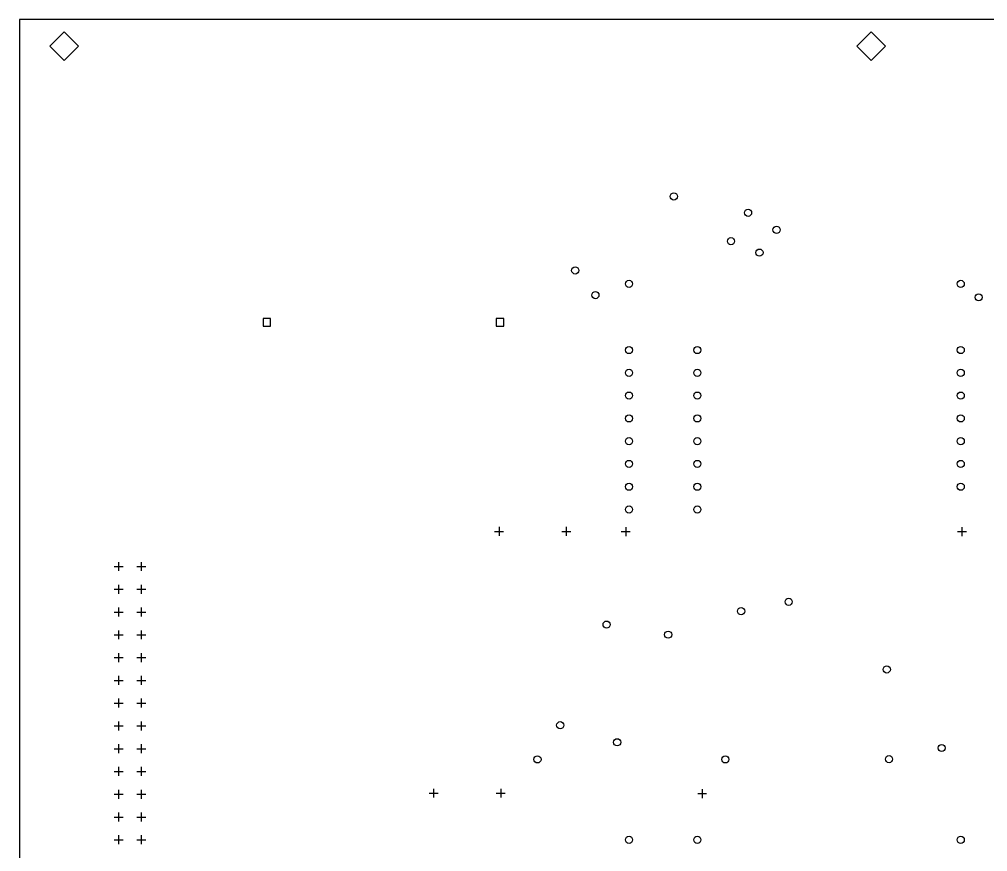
# Model space of a CAD drawing. Extents: x 2.02 to 10.81, y -9.76 to -2.36.
# Drawn here: x 2.149 to 6.401, y -6.018 to -2.363 of the extents above; entities that cross this region are included whole.
import ezdxf

# ---------------------------------------------------------------- set-up
doc = ezdxf.new("R2010")
doc.units = 0
doc.header["$MEASUREMENT"] = 0
doc.layers.add('BLACK', color=7, linetype='CONTINUOUS')

msp = doc.modelspace()

# ---------------------------------------------------------------- linework, layer by layer
at = {"layer": 'BLACK', "linetype": 'CONTINUOUS'}
for p, q in [((2.14921, -2.36339), (2.14921, -8.6626)), ((10.8106, -2.36339), (2.14921, -2.36339)), ((2.34606, -2.4185), (2.28307, -2.4815)), ((2.40906, -2.4815), (2.34606, -2.4185)), ((5.88937, -2.4185), (5.82638, -2.4815)), ((5.95236, -2.4815), (5.88937, -2.4185)), ((2.28307, -2.4815), (2.34606, -2.54449)), ((2.34606, -2.54449), (2.40906, -2.4815)), ((5.82638, -2.4815), (5.88937, -2.54449)), ((5.88937, -2.54449), (5.95236, -2.4815)), ((3.25253, -3.67739), (3.21912, -3.67739)), ((3.21912, -3.67739), (3.21912, -3.7108)), ((3.25253, -3.7108), (3.25253, -3.67739)), ((4.27615, -3.67739), (4.24275, -3.67739)), ((4.24275, -3.67739), (4.24275, -3.7108)), ((4.27615, -3.7108), (4.27615, -3.67739)), ((3.21912, -3.7108), (3.25253, -3.7108)), ((4.24275, -3.7108), (4.27615, -3.7108)), ((4.25551, -4.59173), (4.25551, -4.6311)), ((4.55079, -4.59173), (4.55079, -4.6311)), ((4.23583, -4.61142), (4.2752, -4.61142)), ((4.5311, -4.61142), (4.57047, -4.61142)), ((4.79213, -4.6126), (4.8315, -4.6126)), ((4.81181, -4.59291), (4.81181, -4.63228)), ((6.2685, -4.6126), (6.30787, -4.6126)), ((6.28819, -4.59291), (6.28819, -4.63228)), ((2.58465, -4.74606), (2.58465, -4.78543)), ((2.68465, -4.74606), (2.68465, -4.78543)), ((2.56496, -4.76575), (2.60433, -4.76575)), ((2.66496, -4.76575), (2.70433, -4.76575)), ((2.58465, -4.84606), (2.58465, -4.88543)), ((2.68465, -4.84606), (2.68465, -4.88543)), ((2.56496, -4.86575), (2.60433, -4.86575)), ((2.66496, -4.86575), (2.70433, -4.86575)), ((2.56496, -4.96575), (2.60433, -4.96575)), ((2.58465, -4.94606), (2.58465, -4.98543)), ((2.66496, -4.96575), (2.70433, -4.96575)), ((2.68465, -4.94606), (2.68465, -4.98543)), ((2.58465, -5.04606), (2.58465, -5.08543)), ((2.68465, -5.04606), (2.68465, -5.08543)), ((2.56496, -5.06575), (2.60433, -5.06575)), ((2.66496, -5.06575), (2.70433, -5.06575)), ((2.56496, -5.16575), (2.60433, -5.16575)), ((2.58465, -5.14606), (2.58465, -5.18543)), ((2.66496, -5.16575), (2.70433, -5.16575)), ((2.68465, -5.14606), (2.68465, -5.18543)), ((2.56496, -5.26575), (2.60433, -5.26575)), ((2.58465, -5.24606), (2.58465, -5.28543)), ((2.66496, -5.26575), (2.70433, -5.26575)), ((2.68465, -5.24606), (2.68465, -5.28543)), ((2.58465, -5.34606), (2.58465, -5.38543)), ((2.68465, -5.34606), (2.68465, -5.38543)), ((2.56496, -5.36575), (2.60433, -5.36575)), ((2.66496, -5.36575), (2.70433, -5.36575)), ((2.56496, -5.46575), (2.60433, -5.46575)), ((2.58465, -5.44606), (2.58465, -5.48543)), ((2.66496, -5.46575), (2.70433, -5.46575)), ((2.68465, -5.44606), (2.68465, -5.48543)), ((2.56496, -5.56575), (2.60433, -5.56575)), ((2.58465, -5.54606), (2.58465, -5.58543)), ((2.66496, -5.56575), (2.70433, -5.56575)), ((2.68465, -5.54606), (2.68465, -5.58543)), ((2.58465, -5.64606), (2.58465, -5.68543)), ((2.68465, -5.64606), (2.68465, -5.68543)), ((2.56496, -5.66575), (2.60433, -5.66575)), ((2.66496, -5.66575), (2.70433, -5.66575)), ((2.56496, -5.76575), (2.60433, -5.76575)), ((2.58465, -5.74606), (2.58465, -5.78543)), ((2.66496, -5.76575), (2.70433, -5.76575)), ((2.68465, -5.74606), (2.68465, -5.78543)), ((3.94843, -5.76102), (3.9878, -5.76102)), ((3.96811, -5.74134), (3.96811, -5.78071)), ((4.2437, -5.76102), (4.28307, -5.76102)), ((4.26339, -5.74134), (4.26339, -5.78071)), ((5.12795, -5.7626), (5.16732, -5.7626)), ((5.14764, -5.74291), (5.14764, -5.78228)), ((2.56496, -5.86575), (2.60433, -5.86575)), ((2.58465, -5.84606), (2.58465, -5.88543)), ((2.66496, -5.86575), (2.70433, -5.86575)), ((2.68465, -5.84606), (2.68465, -5.88543)), ((2.58465, -5.94606), (2.58465, -5.98543)), ((2.68465, -5.94606), (2.68465, -5.98543)), ((2.56496, -5.96575), (2.60433, -5.96575)), ((2.66496, -5.96575), (2.70433, -5.96575))]:
    msp.add_line(p, q, dxfattribs=at)
at = {"layer": 'BLACK'}
for centre in [(5.02323, -3.14094), (5.34921, -3.2126), (5.47421, -3.2876), (5.27421, -3.3376), (5.39921, -3.3876), (4.59016, -3.46575), (4.82638, -3.5248), (6.28307, -3.5248), (4.67874, -3.57402), (6.36181, -3.58386), (4.82638, -3.81535), (5.12638, -3.81535), (6.28307, -3.81535), (4.82638, -3.91535), (5.12638, -3.91535), (6.28307, -3.91535), (4.82638, -4.01535), (5.12638, -4.01535), (6.28307, -4.01535), (4.82638, -4.11535), (5.12638, -4.11535), (6.28307, -4.11535), (4.82638, -4.21535), (5.12638, -4.21535), (6.28307, -4.21535), (4.82638, -4.31535), (5.12638, -4.31535), (6.28307, -4.31535), (4.82638, -4.41535), (5.12638, -4.41535), (6.28307, -4.41535), (4.82638, -4.51535), (5.12638, -4.51535), (5.52737, -4.92067), (5.3185, -4.96181), (4.72795, -5.02087), (4.99843, -5.06496), (5.95827, -5.21772), (4.52421, -5.4626), (4.77421, -5.5376), (6.19921, -5.5626), (4.42421, -5.6126), (5.24921, -5.6126), (5.96811, -5.61142), (4.82638, -5.96575), (5.12638, -5.96575), (6.28307, -5.96575)]:
    msp.add_circle(centre, 0.01575, dxfattribs=at)

doc.saveas('drawing.dxf')
